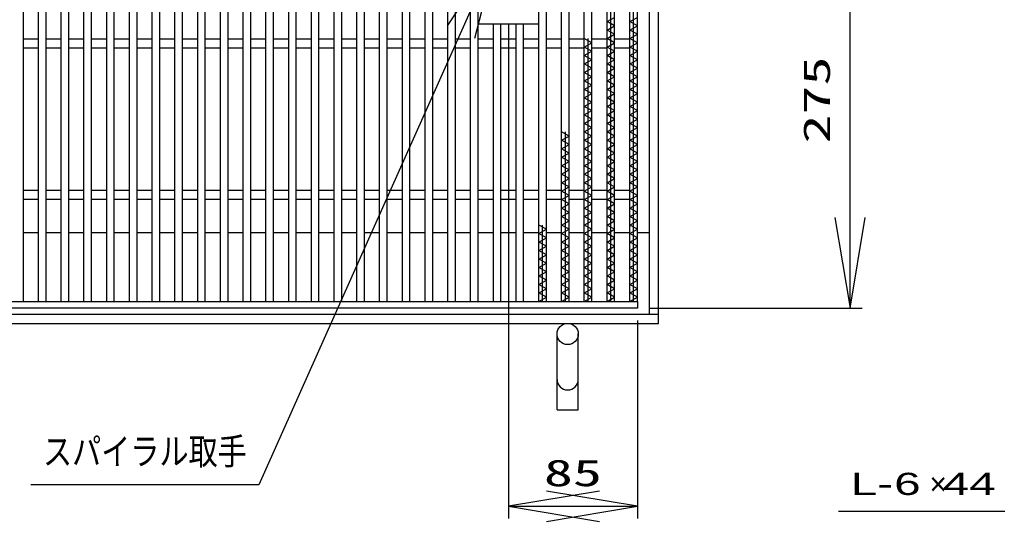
# Model space of a CAD drawing. Units: millimetres at full size, sheet at 1:8. Extents: x -1456 to 1389, y -1026 to 839.
# Drawn here: x -868 to -224, y -286 to 45 of the extents above; entities that cross this region are included whole.
import ezdxf
from ezdxf.enums import TextEntityAlignment as Align

# ---------------------------------------------------------------- set-up
doc = ezdxf.new("R2010")
doc.units = ezdxf.units.MM
doc.header["$LTSCALE"] = 8
for name, color, linetype, lineweight in [('16', 3, 'Continuous', 25), ('17', 2, 'Continuous', 25), ('19', 6, 'Continuous', 25), ('22', 4, 'Continuous', 25)]:
    doc.layers.add(name, color=color, linetype=linetype, lineweight=lineweight)
doc.styles.add('ベクトル', font='')
doc.styles.add('ＭＳ ゴシック', font='')
doc.styles.get('ベクトル').set_extended_font_data('ベクトル')
doc.styles.get('ＭＳ ゴシック').set_extended_font_data('MS Gothic')

# ---------------------------------------------------------------- blocks, each defined once
blk = doc.blocks.new('open_arrow')
at = {"color": 0, "linetype": 'Continuous', "lineweight": -2}
blk.add_lwpolyline([(7.5, 1.25), (0, 0), (7.5, -1.25)], dxfattribs=at)

msp = doc.modelspace()

# ---------------------------------------------------------------- linework, layer by layer
at = {"layer": '16'}
for p, q in [((-866, -141.148), (-866, 399.852)), ((-856, -141.148), (-856, 399.852)), ((-851, -141.148), (-851, 399.852)), ((-841, -141.148), (-841, 399.852)), ((-836, -141.148), (-836, 399.852)), ((-826, -141.148), (-826, 399.852)), ((-821, -141.148), (-821, 399.852)), ((-811, -141.148), (-811, 399.852)), ((-806, -141.148), (-806, 399.852)), ((-796, -141.148), (-796, 399.852)), ((-791, -141.148), (-791, 399.852)), ((-781, -141.148), (-781, 399.852)), ((-776, -141.148), (-776, 399.852)), ((-766, -141.148), (-766, 399.852)), ((-761, -141.148), (-761, 399.852)), ((-751, -141.148), (-751, 399.852)), ((-746, -141.148), (-746, 399.852)), ((-736, -141.148), (-736, 399.852)), ((-731, -141.148), (-731, 399.852)), ((-721, -141.148), (-721, 399.852)), ((-716, -141.148), (-716, 399.852)), ((-706, -141.148), (-706, 399.852)), ((-701, -141.148), (-701, 399.852)), ((-691, -141.148), (-691, 399.852)), ((-686, -141.148), (-686, 399.852)), ((-676, -141.148), (-676, 399.852)), ((-671, -141.148), (-671, 399.852)), ((-661, -141.148), (-661, 399.852)), ((-656, -141.148), (-656, 399.852)), ((-646, -141.148), (-646, 399.852)), ((-641, -141.148), (-641, 399.852)), ((-631, -141.148), (-631, 399.852)), ((-626, -141.148), (-626, 399.852)), ((-616, -141.148), (-616, 399.852)), ((-611, -141.148), (-611, 399.852)), ((-601, -141.148), (-601, 399.852)), ((-596, -141.148), (-596, 399.852)), ((-586, -141.148), (-586, 399.852)), ((-581, -141.148), (-581, 399.852)), ((-571, -141.148), (-571, 399.852)), ((-566, -141.148), (-566, 399.852)), ((-526, -141.148), (-526, 399.852)), ((-521, -141.148), (-521, 399.852)), ((-511, -141.148), (-511, 399.852)), ((-506, -141.148), (-506, 399.852)), ((-496, -141.148), (-496, 399.852)), ((-491, -141.148), (-491, 399.852)), ((-481, -141.148), (-481, 399.852)), ((-476, -141.148), (-476, 399.852)), ((-466, -141.148), (-466, 399.852)), ((-461, -141.148), (-461, 399.852)), ((-463.5, -141.148), (-463.5, 155.652)), ((-478.5, -141.148), (-478.5, 94.052)), ((-481, 43.652), (-476, 46.452)), ((-466, 43.652), (-461, 46.452)), ((-556, -141.148), (-556, 41.852)), ((-551, -141.148), (-551, 41.852)), ((-541, -141.148), (-541, 41.852)), ((-536, -141.148), (-536, 41.852)), ((-476, 40.852), (-481, 43.652)), ((-481, 38.052), (-476, 40.852)), ((-461, 40.852), (-466, 43.652)), ((-466, 38.052), (-461, 40.852)), ((-866, 32.352), (-856, 32.352)), ((-851, 32.352), (-841, 32.352)), ((-836, 32.352), (-826, 32.352)), ((-821, 32.352), (-811, 32.352)), ((-806, 32.352), (-796, 32.352)), ((-791, 32.352), (-781, 32.352)), ((-776, 32.352), (-766, 32.352)), ((-761, 32.352), (-751, 32.352)), ((-746, 32.352), (-736, 32.352)), ((-731, 32.352), (-721, 32.352)), ((-716, 32.352), (-706, 32.352)), ((-701, 32.352), (-691, 32.352)), ((-686, 32.352), (-676, 32.352)), ((-671, 32.352), (-661, 32.352)), ((-656, 32.352), (-646, 32.352)), ((-641, 32.352), (-631, 32.352)), ((-626, 32.352), (-616, 32.352)), ((-611, 32.352), (-601, 32.352)), ((-596, 32.352), (-586, 32.352)), ((-581, 32.352), (-571, 32.352)), ((-566, 32.352), (-556, 32.352)), ((-551, 32.352), (-541, 32.352)), ((-536, 32.352), (-526, 32.352)), ((-521, 32.352), (-511, 32.352)), ((-506, 32.352), (-496, 32.352)), ((-491, 29.652), (-496, 32.452)), ((-493.5, -141.148), (-493.5, 32.452)), ((-491, 32.352), (-481, 32.352)), ((-476, 35.252), (-481, 38.052)), ((-481, 32.452), (-476, 35.252)), ((-476, 29.652), (-481, 32.452)), ((-476, 32.352), (-466, 32.352)), ((-461, 35.252), (-466, 38.052)), ((-466, 32.452), (-461, 35.252)), ((-461, 29.652), (-466, 32.452)), ((-866, 26.352), (-856, 26.352)), ((-851, 26.352), (-841, 26.352)), ((-836, 26.352), (-826, 26.352)), ((-821, 26.352), (-811, 26.352)), ((-806, 26.352), (-796, 26.352)), ((-791, 26.352), (-781, 26.352)), ((-776, 26.352), (-766, 26.352)), ((-761, 26.352), (-751, 26.352)), ((-746, 26.352), (-736, 26.352)), ((-731, 26.352), (-721, 26.352)), ((-716, 26.352), (-706, 26.352)), ((-701, 26.352), (-691, 26.352)), ((-686, 26.352), (-676, 26.352)), ((-671, 26.352), (-661, 26.352)), ((-656, 26.352), (-646, 26.352)), ((-641, 26.352), (-631, 26.352)), ((-626, 26.352), (-616, 26.352)), ((-611, 26.352), (-601, 26.352)), ((-596, 26.352), (-586, 26.352)), ((-581, 26.352), (-571, 26.352)), ((-566, 26.352), (-556, 26.352)), ((-551, 26.352), (-541, 26.352)), ((-536, 26.352), (-526, 26.352)), ((-521, 26.352), (-511, 26.352)), ((-506, 26.352), (-496, 26.352)), ((-496, 26.852), (-491, 29.652)), ((-491, 24.052), (-496, 26.852)), ((-491, 26.352), (-481, 26.352)), ((-481, 26.852), (-476, 29.652)), ((-476, 24.052), (-481, 26.852)), ((-476, 26.352), (-466, 26.352)), ((-466, 26.852), (-461, 29.652)), ((-461, 24.052), (-466, 26.852)), ((-496, 21.252), (-491, 24.052)), ((-491, 18.452), (-496, 21.252)), ((-481, 21.252), (-476, 24.052)), ((-476, 18.452), (-481, 21.252)), ((-466, 21.252), (-461, 24.052)), ((-461, 18.452), (-466, 21.252)), ((-496, 15.652), (-491, 18.452)), ((-491, 12.852), (-496, 15.652)), ((-481, 15.652), (-476, 18.452)), ((-476, 12.852), (-481, 15.652)), ((-466, 15.652), (-461, 18.452)), ((-461, 12.852), (-466, 15.652)), ((-496, 10.052), (-491, 12.852)), ((-491, 7.252), (-496, 10.052)), ((-496, 4.452), (-491, 7.252)), ((-481, 10.052), (-476, 12.852)), ((-476, 7.252), (-481, 10.052)), ((-481, 4.452), (-476, 7.252)), ((-466, 10.052), (-461, 12.852)), ((-461, 7.252), (-466, 10.052)), ((-466, 4.452), (-461, 7.252)), ((-491, 1.652), (-496, 4.452)), ((-496, -1.148), (-491, 1.652)), ((-476, 1.652), (-481, 4.452)), ((-481, -1.148), (-476, 1.652)), ((-461, 1.652), (-466, 4.452)), ((-466, -1.148), (-461, 1.652)), ((-491, -3.948), (-496, -1.148)), ((-496, -6.748), (-491, -3.948)), ((-476, -3.948), (-481, -1.148)), ((-481, -6.748), (-476, -3.948)), ((-461, -3.948), (-466, -1.148)), ((-466, -6.748), (-461, -3.948)), ((-491, -9.548), (-496, -6.748)), ((-496, -12.348), (-491, -9.548)), ((-491, -15.148), (-496, -12.348)), ((-476, -9.548), (-481, -6.748)), ((-481, -12.348), (-476, -9.548)), ((-476, -15.148), (-481, -12.348)), ((-461, -9.548), (-466, -6.748)), ((-466, -12.348), (-461, -9.548)), ((-461, -15.148), (-466, -12.348)), ((-496, -17.948), (-491, -15.148)), ((-491, -20.748), (-496, -17.948)), ((-481, -17.948), (-476, -15.148)), ((-476, -20.748), (-481, -17.948)), ((-466, -17.948), (-461, -15.148)), ((-461, -20.748), (-466, -17.948)), ((-496, -23.548), (-491, -20.748)), ((-491, -26.348), (-496, -23.548)), ((-481, -23.548), (-476, -20.748)), ((-476, -26.348), (-481, -23.548)), ((-466, -23.548), (-461, -20.748)), ((-461, -26.348), (-466, -23.548)), ((-506, -31.948), (-511, -29.148)), ((-511, -34.748), (-506, -31.948)), ((-508.5, -141.148), (-508.5, -29.148)), ((-496, -29.148), (-491, -26.348)), ((-491, -31.948), (-496, -29.148)), ((-496, -34.748), (-491, -31.948)), ((-481, -29.148), (-476, -26.348)), ((-476, -31.948), (-481, -29.148)), ((-481, -34.748), (-476, -31.948)), ((-466, -29.148), (-461, -26.348)), ((-461, -31.948), (-466, -29.148)), ((-466, -34.748), (-461, -31.948)), ((-506, -37.548), (-511, -34.748)), ((-511, -40.348), (-506, -37.548)), ((-491, -37.548), (-496, -34.748)), ((-496, -40.348), (-491, -37.548)), ((-476, -37.548), (-481, -34.748)), ((-481, -40.348), (-476, -37.548)), ((-461, -37.548), (-466, -34.748)), ((-466, -40.348), (-461, -37.548)), ((-506, -43.148), (-511, -40.348)), ((-511, -45.948), (-506, -43.148)), ((-491, -43.148), (-496, -40.348)), ((-496, -45.948), (-491, -43.148)), ((-476, -43.148), (-481, -40.348)), ((-481, -45.948), (-476, -43.148)), ((-461, -43.148), (-466, -40.348)), ((-466, -45.948), (-461, -43.148)), ((-506, -48.748), (-511, -45.948)), ((-511, -51.548), (-506, -48.748)), ((-506, -54.348), (-511, -51.548)), ((-491, -48.748), (-496, -45.948)), ((-496, -51.548), (-491, -48.748)), ((-491, -54.348), (-496, -51.548)), ((-476, -48.748), (-481, -45.948)), ((-481, -51.548), (-476, -48.748)), ((-476, -54.348), (-481, -51.548)), ((-461, -48.748), (-466, -45.948)), ((-466, -51.548), (-461, -48.748)), ((-461, -54.348), (-466, -51.548)), ((-511, -57.148), (-506, -54.348)), ((-506, -59.948), (-511, -57.148)), ((-496, -57.148), (-491, -54.348)), ((-491, -59.948), (-496, -57.148)), ((-481, -57.148), (-476, -54.348)), ((-476, -59.948), (-481, -57.148)), ((-466, -57.148), (-461, -54.348)), ((-461, -59.948), (-466, -57.148)), ((-511, -62.748), (-506, -59.948)), ((-506, -65.548), (-511, -62.748)), ((-496, -62.748), (-491, -59.948)), ((-491, -65.548), (-496, -62.748)), ((-481, -62.748), (-476, -59.948)), ((-476, -65.548), (-481, -62.748)), ((-466, -62.748), (-461, -59.948)), ((-461, -65.548), (-466, -62.748)), ((-866, -67.648), (-856, -67.648)), ((-851, -67.648), (-841, -67.648)), ((-836, -67.648), (-826, -67.648)), ((-821, -67.648), (-811, -67.648)), ((-806, -67.648), (-796, -67.648)), ((-791, -67.648), (-781, -67.648)), ((-776, -67.648), (-766, -67.648)), ((-761, -67.648), (-751, -67.648)), ((-746, -67.648), (-736, -67.648)), ((-731, -67.648), (-721, -67.648)), ((-716, -67.648), (-706, -67.648)), ((-701, -67.648), (-691, -67.648)), ((-686, -67.648), (-676, -67.648)), ((-671, -67.648), (-661, -67.648)), ((-656, -67.648), (-646, -67.648)), ((-641, -67.648), (-631, -67.648)), ((-626, -67.648), (-616, -67.648)), ((-611, -67.648), (-601, -67.648)), ((-596, -67.648), (-586, -67.648)), ((-581, -67.648), (-571, -67.648)), ((-566, -67.648), (-556, -67.648)), ((-551, -67.648), (-541, -67.648)), ((-536, -67.648), (-526, -67.648)), ((-521, -67.648), (-511, -67.648)), ((-511, -68.348), (-506, -65.548)), ((-506, -71.148), (-511, -68.348)), ((-506, -67.648), (-496, -67.648)), ((-496, -68.348), (-491, -65.548)), ((-491, -71.148), (-496, -68.348)), ((-491, -67.648), (-481, -67.648)), ((-481, -68.348), (-476, -65.548)), ((-476, -71.148), (-481, -68.348)), ((-476, -67.648), (-466, -67.648)), ((-466, -68.348), (-461, -65.548)), ((-461, -71.148), (-466, -68.348)), ((-866, -73.648), (-856, -73.648)), ((-851, -73.648), (-841, -73.648)), ((-836, -73.648), (-826, -73.648)), ((-821, -73.648), (-811, -73.648)), ((-806, -73.648), (-796, -73.648)), ((-791, -73.648), (-781, -73.648)), ((-776, -73.648), (-766, -73.648)), ((-761, -73.648), (-751, -73.648)), ((-746, -73.648), (-736, -73.648)), ((-731, -73.648), (-721, -73.648)), ((-716, -73.648), (-706, -73.648)), ((-701, -73.648), (-691, -73.648)), ((-686, -73.648), (-676, -73.648)), ((-671, -73.648), (-661, -73.648)), ((-656, -73.648), (-646, -73.648)), ((-641, -73.648), (-631, -73.648)), ((-626, -73.648), (-616, -73.648)), ((-611, -73.648), (-601, -73.648)), ((-596, -73.648), (-586, -73.648)), ((-581, -73.648), (-571, -73.648)), ((-566, -73.648), (-556, -73.648)), ((-551, -73.648), (-541, -73.648)), ((-536, -73.648), (-526, -73.648)), ((-521, -73.648), (-511, -73.648)), ((-511, -73.948), (-506, -71.148)), ((-506, -76.748), (-511, -73.948)), ((-511, -79.548), (-506, -76.748)), ((-506, -73.648), (-496, -73.648)), ((-496, -73.948), (-491, -71.148)), ((-491, -76.748), (-496, -73.948)), ((-496, -79.548), (-491, -76.748)), ((-491, -73.648), (-481, -73.648)), ((-481, -73.948), (-476, -71.148)), ((-476, -76.748), (-481, -73.948)), ((-481, -79.548), (-476, -76.748)), ((-476, -73.648), (-466, -73.648)), ((-466, -73.948), (-461, -71.148)), ((-461, -76.748), (-466, -73.948)), ((-466, -79.548), (-461, -76.748)), ((-506, -82.348), (-511, -79.548)), ((-511, -85.148), (-506, -82.348)), ((-491, -82.348), (-496, -79.548)), ((-496, -85.148), (-491, -82.348)), ((-476, -82.348), (-481, -79.548)), ((-481, -85.148), (-476, -82.348)), ((-461, -82.348), (-466, -79.548)), ((-466, -85.148), (-461, -82.348)), ((-506, -87.948), (-511, -85.148)), ((-511, -90.748), (-506, -87.948)), ((-491, -87.948), (-496, -85.148)), ((-496, -90.748), (-491, -87.948)), ((-476, -87.948), (-481, -85.148)), ((-481, -90.748), (-476, -87.948)), ((-461, -87.948), (-466, -85.148)), ((-466, -90.748), (-461, -87.948)), ((-521, -93.548), (-526, -90.748)), ((-526, -96.348), (-521, -93.548)), ((-521, -99.148), (-526, -96.348)), ((-523.5, -141.148), (-523.5, -90.748)), ((-506, -93.548), (-511, -90.748)), ((-511, -96.348), (-506, -93.548)), ((-506, -99.148), (-511, -96.348)), ((-491, -93.548), (-496, -90.748)), ((-496, -96.348), (-491, -93.548)), ((-491, -99.148), (-496, -96.348)), ((-476, -93.548), (-481, -90.748)), ((-481, -96.348), (-476, -93.548)), ((-476, -99.148), (-481, -96.348)), ((-461, -93.548), (-466, -90.748)), ((-466, -96.348), (-461, -93.548)), ((-461, -99.148), (-466, -96.348)), ((-526, -101.948), (-521, -99.148)), ((-521, -104.748), (-526, -101.948)), ((-511, -101.948), (-506, -99.148)), ((-506, -104.748), (-511, -101.948)), ((-496, -101.948), (-491, -99.148)), ((-491, -104.748), (-496, -101.948)), ((-481, -101.948), (-476, -99.148)), ((-476, -104.748), (-481, -101.948)), ((-466, -101.948), (-461, -99.148)), ((-461, -104.748), (-466, -101.948)), ((-526, -107.548), (-521, -104.748)), ((-521, -110.348), (-526, -107.548)), ((-511, -107.548), (-506, -104.748)), ((-506, -110.348), (-511, -107.548)), ((-496, -107.548), (-491, -104.748)), ((-491, -110.348), (-496, -107.548)), ((-481, -107.548), (-476, -104.748)), ((-476, -110.348), (-481, -107.548)), ((-466, -107.548), (-461, -104.748)), ((-461, -110.348), (-466, -107.548)), ((-526, -113.148), (-521, -110.348)), ((-521, -115.948), (-526, -113.148)), ((-526, -118.748), (-521, -115.948)), ((-511, -113.148), (-506, -110.348)), ((-506, -115.948), (-511, -113.148)), ((-511, -118.748), (-506, -115.948)), ((-496, -113.148), (-491, -110.348)), ((-491, -115.948), (-496, -113.148)), ((-496, -118.748), (-491, -115.948)), ((-481, -113.148), (-476, -110.348)), ((-476, -115.948), (-481, -113.148)), ((-481, -118.748), (-476, -115.948)), ((-466, -113.148), (-461, -110.348)), ((-461, -115.948), (-466, -113.148)), ((-466, -118.748), (-461, -115.948)), ((-521, -121.548), (-526, -118.748)), ((-526, -124.348), (-521, -121.548)), ((-506, -121.548), (-511, -118.748)), ((-511, -124.348), (-506, -121.548)), ((-491, -121.548), (-496, -118.748)), ((-496, -124.348), (-491, -121.548)), ((-476, -121.548), (-481, -118.748)), ((-481, -124.348), (-476, -121.548)), ((-461, -121.548), (-466, -118.748)), ((-466, -124.348), (-461, -121.548)), ((-521, -127.148), (-526, -124.348)), ((-526, -129.948), (-521, -127.148)), ((-506, -127.148), (-511, -124.348)), ((-511, -129.948), (-506, -127.148)), ((-491, -127.148), (-496, -124.348)), ((-496, -129.948), (-491, -127.148)), ((-476, -127.148), (-481, -124.348)), ((-481, -129.948), (-476, -127.148)), ((-461, -127.148), (-466, -124.348)), ((-466, -129.948), (-461, -127.148)), ((-521, -132.748), (-526, -129.948)), ((-526, -135.548), (-521, -132.748)), ((-506, -132.748), (-511, -129.948)), ((-511, -135.548), (-506, -132.748)), ((-491, -132.748), (-496, -129.948)), ((-496, -135.548), (-491, -132.748)), ((-476, -132.748), (-481, -129.948)), ((-481, -135.548), (-476, -132.748)), ((-461, -132.748), (-466, -129.948)), ((-466, -135.548), (-461, -132.748)), ((-1006, -141.148), (-461, -141.148)), ((-871, -141.148), (-866, -141.148)), ((-856, -141.148), (-851, -141.148)), ((-841, -141.148), (-836, -141.148)), ((-826, -141.148), (-821, -141.148)), ((-811, -141.148), (-806, -141.148)), ((-796, -141.148), (-791, -141.148)), ((-781, -141.148), (-776, -141.148)), ((-766, -141.148), (-761, -141.148)), ((-751, -141.148), (-746, -141.148)), ((-736, -141.148), (-731, -141.148)), ((-721, -141.148), (-716, -141.148)), ((-706, -141.148), (-701, -141.148)), ((-691, -141.148), (-686, -141.148)), ((-676, -141.148), (-671, -141.148)), ((-661, -141.148), (-656, -141.148)), ((-646, -141.148), (-641, -141.148)), ((-631, -141.148), (-626, -141.148)), ((-616, -141.148), (-611, -141.148)), ((-601, -141.148), (-596, -141.148)), ((-586, -141.148), (-581, -141.148)), ((-571, -141.148), (-566, -141.148)), ((-556, -141.148), (-551, -141.148)), ((-541, -141.148), (-536, -141.148)), ((-521, -138.348), (-526, -135.548)), ((-526, -141.148), (-521, -138.348)), ((-526, -141.148), (-521, -141.148)), ((-506, -138.348), (-511, -135.548)), ((-511, -141.148), (-506, -138.348)), ((-511, -141.148), (-506, -141.148)), ((-491, -138.348), (-496, -135.548)), ((-496, -141.148), (-491, -138.348)), ((-496, -141.148), (-491, -141.148)), ((-476, -138.348), (-481, -135.548)), ((-481, -141.148), (-476, -138.348)), ((-481, -141.148), (-476, -141.148)), ((-461, -138.348), (-466, -135.548)), ((-466, -141.148), (-461, -138.348)), ((-466, -141.148), (-461, -141.148)), ((-461, -141.148), (-461, -145.648)), ((-461, -145.648), (-1006, -145.648))]:
    msp.add_line(p, q, dxfattribs=at)
at = {"layer": '17', "color": 3}
msp.add_line((-526, 41.852), (-566, 41.852), dxfattribs=at)
at = {"layer": '19'}
for p, q in [((-447, -155.648), (-447, 414.352)), ((-453, -149.648), (-453, 408.352)), ((-866, -95.648), (-856, -95.648)), ((-851, -95.648), (-841, -95.648)), ((-836, -95.648), (-826, -95.648)), ((-821, -95.648), (-811, -95.648)), ((-806, -95.648), (-796, -95.648)), ((-791, -95.648), (-781, -95.648)), ((-776, -95.648), (-766, -95.648)), ((-761, -95.648), (-751, -95.648)), ((-746, -95.648), (-736, -95.648)), ((-731, -95.648), (-721, -95.648)), ((-716, -95.648), (-706, -95.648)), ((-701, -95.648), (-691, -95.648)), ((-686, -95.648), (-676, -95.648)), ((-671, -95.648), (-661, -95.648)), ((-656, -95.648), (-646, -95.648)), ((-641, -95.648), (-631, -95.648)), ((-626, -95.648), (-616, -95.648)), ((-611, -95.648), (-601, -95.648)), ((-596, -95.648), (-586, -95.648)), ((-581, -95.648), (-571, -95.648)), ((-566, -95.648), (-556, -95.648)), ((-551, -95.648), (-541, -95.648)), ((-536, -95.648), (-526, -95.648)), ((-521, -95.648), (-511, -95.648)), ((-506, -95.648), (-496, -95.648)), ((-491, -95.648), (-481, -95.648)), ((-476, -95.648), (-466, -95.648)), ((-461, -95.648), (-453, -95.648)), ((-1020, -149.648), (-447, -149.648)), ((-1020, -155.648), (-447, -155.648)), ((-514, -212.648), (-514, -162.648)), ((-500, -212.648), (-500, -162.648)), ((-514, -212.648), (-500, -212.648))]:
    msp.add_line(p, q, dxfattribs=at)
msp.add_circle((-507, -162.648), 7, dxfattribs=at)
msp.add_arc((-507, -192.648), 7, 180, 0, dxfattribs=at)
at = {"layer": '22'}
for p, q in [((-320.674, -145.648), (-320.674, 129.352)), ((-546, 41.552), (-546, -284.472)), ((-453, -145.648), (-312.674, -145.648)), ((-461, -153.648), (-461, -284.472)), ((-546, -276.472), (-461, -276.472)), ((-328.317, -279.648), (-168.317, -279.648))]:
    msp.add_line(p, q, dxfattribs=at)
msp.add_lwpolyline([(-553, 91.531), (-710.655, -262.282), (-861.055, -262.282)], dxfattribs=at)

# ---------------------------------------------------------------- block references
at = {"layer": '22', "xscale": 8, "yscale": 8}
for p, rotation in [((-553, 91.531), 246), ((-320.674, -145.648), 90), ((-461, -276.472), 180)]:
    msp.add_blockref('open_arrow', p, dxfattribs=dict(at, rotation=rotation))
msp.add_blockref('open_arrow', (-546, -276.472), dxfattribs=at)

# ---------------------------------------------------------------- texts
at = {"layer": '22', "style": 'ＭＳ ゴシック', "width": 1.6}
msp.add_text('275', height=17.6, rotation=90, dxfattribs=at).set_placement((-328.674, -8.148), align=Align.BOTTOM_CENTER)
at = {"layer": '22', "style": 'ＭＳ ゴシック', "width": 0.8}
msp.add_text('スパイラル取手', height=17.6, dxfattribs=at).set_placement((-853.055, -254.282), align=Align.BOTTOM_LEFT)
at = {"layer": '22', "style": 'ＭＳ ゴシック', "width": 1.6}
msp.add_text('85', height=17.6, dxfattribs=at).set_placement((-503.5, -268.472), align=Align.BOTTOM_CENTER)
at = {"layer": '22', "color": 2, "style": 'ベクトル', "width": 1.6}
for s, p in [('L-', (-320.317, -261.648)), (' 6 ', (-300.317, -261.648)), (' 44 ', (-268.317, -261.648))]:
    msp.add_text(s, height=14.66, dxfattribs=at).set_placement(p, align=Align.MIDDLE_LEFT)
at = {"layer": '22', "color": 2, "style": 'ベクトル'}
msp.add_text('×', height=14.66, dxfattribs=at).set_placement((-268.317, -261.648), align=Align.MIDDLE_LEFT)

doc.saveas('drawing.dxf')
